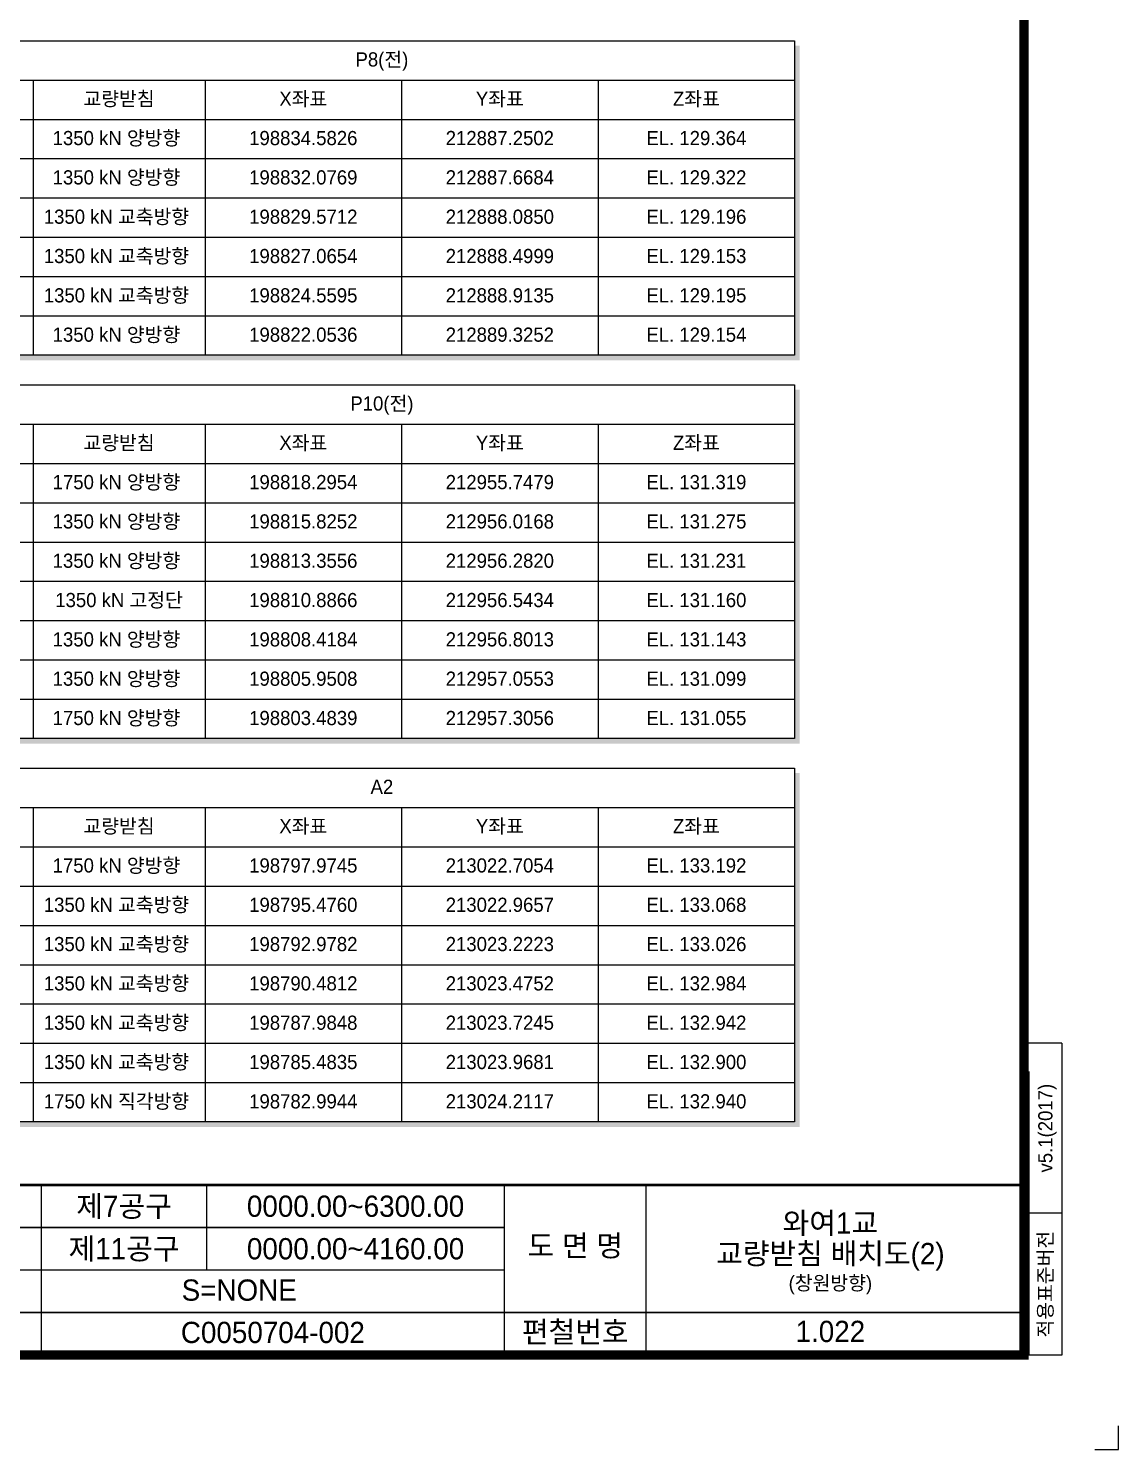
# Model space of a CAD drawing. Header units: feet. Extents: x 0 to 1682000, y 0 to 594000.
# Drawn here: x 1451259 to 1682000, y 0 to 300729 of the extents above; entities that cross this region are included whole.
import ezdxf
from ezdxf.enums import TextEntityAlignment as Align

# ---------------------------------------------------------------- set-up
doc = ezdxf.new("R2010")
doc.units = ezdxf.units.FT
doc.header["$LTSCALE"] = 150
doc.header["$MEASUREMENT"] = 0
for name, color, linetype in [('CS-TABL-LIN2', 1, 'CONTINUOUS'), ('CS-TEXT', 3, 'CONTINUOUS'), ('CX-BORD', 3, 'CONTINUOUS'), ('CX-BORD-LIN1', 4, 'CONTINUOUS'), ('CX-BORD-LIN2', 3, 'CONTINUOUS'), ('CX-BORD-TEX2', 7, 'CONTINUOUS'), ('CX-BORD-TEX3', 6, 'CONTINUOUS'), ('CX-MISC', 2, 'CONTINUOUS')]:
    doc.layers.add(name, color=color, linetype=linetype)
doc.styles.add('A_STANDARD', font='')
doc.styles.add('TB_TEXT', font='')
doc.styles.add('TB_WBTXT', font='')
doc.styles.add('TB_WMTXT', font='')
doc.styles.get('A_STANDARD').set_extended_font_data('Dotum')
doc.styles.get('TB_TEXT').set_extended_font_data('Dotum')
doc.styles.get('TB_WBTXT').set_extended_font_data('Dotum')
doc.styles.get('TB_WMTXT').set_extended_font_data('DotumChe')

# ---------------------------------------------------------------- blocks, each defined once
blk = doc.blocks.new('CXBLKA1-KHCA')
at = {"layer": 'CX-BORD-LIN1', "const_width": 2}
blk.add_lwpolyline([(796, 0), (0, 0), (0, 554), (796, 554)], close=True, dxfattribs=at)
at = {"layer": 'CX-BORD-LIN1'}
for points, const_width in [([(796, 36), (0, 36)], 0.6), ([(686, 0), (686, 36)], 0.3)]:
    blk.add_lwpolyline(points, dxfattribs=dict(at, const_width=const_width))
at = {"layer": 'CX-BORD-LIN2'}
for p, q in [((804, 66.03), (796, 66.03)), ((804, 66.03), (804, 0)), ((797, 60), (797, 0)), ((804, 30), (796, 30)), ((804, 0), (797, 0))]:
    blk.add_line(p, q, dxfattribs=at)
at = {"layer": 'CX-BORD-LIN2', "const_width": 0.3}
for points in [[(588, 0), (588, 36)], [(623, 18), (623, 36)], [(716, 0), (716, 36)], [(686, 27), (558, 27)], [(686, 18), (558, 18)], [(796, 9), (558, 9)]]:
    blk.add_lwpolyline(points, dxfattribs=at)
at = {"layer": 'CX-MISC'}
blk.add_lwpolyline([(811, -20), (816, -20), (816, -15)], dxfattribs=at)
at = {"layer": 'CX-BORD-LIN1', "style": 'TB_TEXT'}
for tag, height, p in [('TR_RNUM5', 3, (285.11, 32.64)), ('TR_RDAT5', 3.5, (317.5, 33)), ('TR_DGN5', 3.5, (451.12, 33)), ('TR_CHK5', 3.5, (491.12, 33)), ('TR_APP5', 3.5, (531.12, 33)), ('TR_RNUM4', 3, (285.11, 26.64)), ('TR_RDAT4', 3.5, (317.5, 27)), ('TR_DGN4', 3.5, (451.12, 27)), ('TR_CHK4', 3.5, (491.12, 27)), ('TR_APP4', 3.5, (531.12, 27)), ('TR_RNUM3', 3, (285.11, 20.64)), ('TR_RDAT3', 3.5, (317.5, 21)), ('TR_DGN3', 3.5, (451.12, 21)), ('TR_CHK3', 3.5, (491.12, 21)), ('TR_APP3', 3.5, (531.12, 21)), ('TR_RNUM2', 3, (285.11, 14.64)), ('TR_RDAT2', 3.5, (317.5, 15)), ('TR_DGN2', 3.5, (451.12, 15)), ('TR_CHK2', 3.5, (491.12, 15)), ('TR_APP2', 3.5, (531.12, 15)), ('TR_RNUM1', 3, (285.11, 8.64)), ('TR_RDAT1', 3.5, (317.5, 9)), ('TR_DGN1', 3.5, (451.12, 9)), ('TR_CHK1', 3.5, (491.12, 9)), ('TR_APP1', 3.5, (531.12, 9))]:
    blk.add_attdef(tag, text='', height=height, dxfattribs=at).set_placement(p, align=Align.MIDDLE_CENTER)
for tag, p in [('TR_RCON5', (342.3, 33)), ('TR_RCON4', (342.3, 27)), ('TR_RCON3', (342.3, 21)), ('TR_RCON2', (342.3, 15)), ('TR_RCON1', (342.3, 9))]:
    blk.add_attdef(tag, text='', height=3.5, dxfattribs=at).set_placement(p, align=Align.MIDDLE_LEFT)
at = {"layer": 'CX-BORD-LIN2', "style": 'TB_TEXT'}
blk.add_text('적용표준버전', height=3, rotation=90, dxfattribs=at).set_placement((800.5, 15), align=Align.MIDDLE_CENTER)
blk.add_attdef('TD_VERSION', text='', height=3, rotation=90, dxfattribs=at).set_placement((800.5, 48.01), align=Align.MIDDLE_CENTER)
at = {"layer": 'CX-BORD-TEX2', "style": 'TB_WMTXT'}
for tag, height, p in [('TB_CNAME', 5, (15.34, 531.83)), ('TB_CSCOP', 4, (16.63, 523.83))]:
    blk.add_attdef(tag, text='', height=height, dxfattribs=at).set_placement(p, align=Align.BOTTOM_LEFT)
at = {"layer": 'CX-BORD-TEX2', "style": 'TB_WBTXT'}
for tag, height, p in [('TB_MTITIL', 10, (398, 533.33)), ('TB_STITL', 7, (398, 518.33))]:
    blk.add_attdef(tag, text='', height=height, dxfattribs=at).set_placement(p, align=Align.MIDDLE_CENTER)
at = {"layer": 'CX-BORD-TEX3', "style": 'TB_TEXT'}
for s, p in [('도 면 명', (701, 23.19)), ('편철번호', (701, 5))]:
    blk.add_text(s, height=4.5, dxfattribs=at).set_placement(p, align=Align.MIDDLE)
for tag, height, p in [('TD_LNDST', 4.5, (215, 31.5)), ('TD_DSECT', 4.5, (605.5, 31.5)), ('TD_DDIST', 4.5, (654.5, 31.5)), ('TD_DNAME_TOP', 4.5, (755, 27.96)), ('TD_DCOMP', 4.5, (215, 22.59)), ('TD_CSECT', 4.5, (605.5, 22.5)), ('TD_CDIST', 4.5, (654.5, 22.5)), ('TD_DNAME_MAIN', 4.5, (755, 21.47)), ('TD_CCOMP', 4.5, (215, 13.59)), ('TD_HSCAL', 4.5, (620.88, 13.75)), ('TD_VSCAL', 4.5, (656.86, 13.75)), ('TD_DNAME_BOT', 3, (755, 15.25)), ('TD_CNAME', 5, (65, 7.6)), ('TD_FIELD', 4.5, (180, 5.13)), ('TD_CSTEP', 4.5, (250.74, 5.13)), ('TD_DWGCODE', 4.5, (637, 4.79)), ('TD_DWGNO', 4.5, (755, 5))]:
    blk.add_attdef(tag, text='', height=height, dxfattribs=at).set_placement(p, align=Align.MIDDLE_CENTER)

msp = doc.modelspace()

# ---------------------------------------------------------------- linework, layer by layer
at = {"layer": 'CS-TABL-LIN2'}
for p, q in [((914560, 289809), (1613440, 289809)), ((1452240, 289809), (1452240, 231569)), ((1488640, 289809), (1488640, 231569)), ((1530240, 289809), (1530240, 231569)), ((1571840, 289809), (1571840, 231569)), ((914560, 281489), (1613440, 281489)), ((914560, 273169), (1613440, 273169)), ((914560, 264849), (1613440, 264849)), ((914560, 256529), (1613440, 256529)), ((914560, 248209), (1613440, 248209)), ((914560, 239889), (1613440, 239889)), ((914560, 217009), (1613440, 217009)), ((1452240, 217009), (1452240, 150449)), ((1488640, 217009), (1488640, 150449)), ((1530240, 217009), (1530240, 150449)), ((1571840, 217009), (1571840, 150449)), ((914560, 208689), (1613440, 208689)), ((914560, 200369), (1613440, 200369)), ((914560, 192049), (1613440, 192049)), ((914560, 183729), (1613440, 183729)), ((914560, 175409), (1613440, 175409)), ((914560, 167089), (1613440, 167089)), ((914560, 158769), (1613440, 158769)), ((914560, 135889), (1613440, 135889)), ((1452240, 135889), (1452240, 69329)), ((1488640, 135889), (1488640, 69329)), ((1530240, 135889), (1530240, 69329)), ((1571840, 135889), (1571840, 69329)), ((914560, 127569), (1613440, 127569)), ((914560, 119249), (1613440, 119249)), ((914560, 110929), (1613440, 110929)), ((914560, 102609), (1613440, 102609)), ((914560, 94289), (1613440, 94289)), ((914560, 85969), (1613440, 85969)), ((914560, 77649), (1613440, 77649))]:
    msp.add_line(p, q, dxfattribs=at)
for points in [[(914560, 298129), (1613440, 298129), (1613440, 231569), (914560, 231569)], [(914560, 225329), (1613440, 225329), (1613440, 150449), (914560, 150449)], [(914560, 144209), (1613440, 144209), (1613440, 69329), (914560, 69329)]]:
    msp.add_lwpolyline(points, close=True, dxfattribs=at)
for points in [[(1613440, 297089), (1614480, 297089), (1613440, 231569), (1614480, 231569)], [(915600, 231569), (1614480, 231569), (915600, 230529), (1614480, 230529)], [(1613440, 224289), (1614480, 224289), (1613440, 150449), (1614480, 150449)], [(915600, 150449), (1614480, 150449), (915600, 149409), (1614480, 149409)], [(1613440, 143169), (1614480, 143169), (1613440, 69329), (1614480, 69329)], [(915600, 69329), (1614480, 69329), (915600, 68289), (1614480, 68289)]]:
    msp.add_solid(points, dxfattribs=at)

# ---------------------------------------------------------------- block references
at = {"layer": 'CX-BORD'}
ref = msp.add_blockref('CXBLKA1-KHCA', (866000, 20000), dxfattribs=dict(at, xscale=1000, yscale=1000, zscale=1000))
ref.add_attrib('TD_DSECT', '제7공구', dxfattribs={"layer": 'CX-BORD-TEX3', "height": 4500, "rotation": 0, "style": 'TB_TEXT'}).set_placement((1471500, 51500), align=Align.MIDDLE_CENTER)
ref.add_attrib('TD_DDIST', '0000.00~6300.00', dxfattribs={"layer": 'CX-BORD-TEX3', "height": 4500, "rotation": 0, "style": 'TB_TEXT'}).set_placement((1520500, 51500), align=Align.MIDDLE_CENTER)
ref.add_attrib('TD_CSECT', '제11공구', dxfattribs={"layer": 'CX-BORD-TEX3', "height": 4500, "rotation": 0, "style": 'TB_TEXT'}).set_placement((1471500, 42500), align=Align.MIDDLE_CENTER)
ref.add_attrib('TD_CDIST', '0000.00~4160.00', dxfattribs={"layer": 'CX-BORD-TEX3', "height": 4500, "rotation": 0, "style": 'TB_TEXT'}).set_placement((1520500, 42500), align=Align.MIDDLE_CENTER)
ref.add_attrib('TD_DNAME_MAIN', '교량받침 배치도(2)', dxfattribs={"layer": 'CX-BORD-TEX3', "height": 4500, "rotation": 0, "style": 'TB_TEXT'}).set_placement((1621000, 41473), align=Align.MIDDLE_CENTER)
ref.add_attrib('TD_DNAME_TOP', '와여1교', dxfattribs={"layer": 'CX-BORD-TEX3', "height": 4500, "rotation": 0, "style": 'TB_TEXT'}).set_placement((1621000, 47957), align=Align.MIDDLE_CENTER)
ref.add_attrib('TD_DNAME_BOT', '(창원방향)', dxfattribs={"layer": 'CX-BORD-TEX3', "height": 3000, "rotation": 0, "style": 'TB_TEXT'}).set_placement((1621000, 35249), align=Align.MIDDLE_CENTER)
ref.add_attrib('TD_HSCAL', '           S=NONE', dxfattribs={"layer": 'CX-BORD-TEX3', "height": 4500, "rotation": 0, "style": 'TB_TEXT'}).set_placement((1486884, 33748), align=Align.MIDDLE_CENTER)
ref.add_attrib('TD_DWGCODE', 'C0050704-002', dxfattribs={"layer": 'CX-BORD-TEX3', "height": 4500, "rotation": 0, "style": 'TB_TEXT'}).set_placement((1503000, 24791), align=Align.MIDDLE_CENTER)
ref.add_attrib('TD_DWGNO', '1.022', dxfattribs={"layer": 'CX-BORD-TEX3', "height": 4500, "rotation": 0, "style": 'TB_TEXT'}).set_placement((1621000, 25002), align=Align.MIDDLE_CENTER)
ref.add_attrib('TD_VERSION', 'v5.1(2017)', dxfattribs={"layer": 'CX-BORD-LIN2', "height": 3000, "rotation": 90, "style": 'TB_TEXT'}).set_placement((1666500, 68015), align=Align.MIDDLE_CENTER)

# ---------------------------------------------------------------- texts
at = {"layer": 'CS-TEXT', "color": 7, "style": 'A_STANDARD'}
for s, p in [('P8(전)', (1526080, 292669)), ('교량받침', (1470440, 284349)), ('X좌표', (1509440, 284349)), ('Y좌표', (1551040, 284349)), ('Z좌표', (1592640, 284349)), ('1350 kN 양방향 ', (1470440, 276029)), ('198834.5826', (1509440, 276029)), ('212887.2502', (1551040, 276029)), ('EL. 129.364', (1592640, 276029)), ('1350 kN 양방향 ', (1470440, 267709)), ('198832.0769', (1509440, 267709)), ('212887.6684', (1551040, 267709)), ('EL. 129.322', (1592640, 267709)), ('1350 kN 교축방향 ', (1470440, 259389)), ('198829.5712', (1509440, 259389)), ('212888.0850', (1551040, 259389)), ('EL. 129.196', (1592640, 259389)), ('1350 kN 교축방향 ', (1470440, 251069)), ('198827.0654', (1509440, 251069)), ('212888.4999', (1551040, 251069)), ('EL. 129.153', (1592640, 251069)), ('1350 kN 교축방향 ', (1470440, 242749)), ('198824.5595', (1509440, 242749)), ('212888.9135', (1551040, 242749)), ('EL. 129.195', (1592640, 242749)), ('1350 kN 양방향 ', (1470440, 234429)), ('198822.0536', (1509440, 234429)), ('212889.3252', (1551040, 234429)), ('EL. 129.154', (1592640, 234429)), ('P10(전)', (1526080, 219869)), ('교량받침', (1470440, 211549)), ('X좌표', (1509440, 211549)), ('Y좌표', (1551040, 211549)), ('Z좌표', (1592640, 211549)), ('1750 kN 양방향 ', (1470440, 203229)), ('198818.2954', (1509440, 203229)), ('212955.7479', (1551040, 203229)), ('EL. 131.319', (1592640, 203229)), ('1350 kN 양방향 ', (1470440, 194909)), ('198815.8252', (1509440, 194909)), ('212956.0168', (1551040, 194909)), ('EL. 131.275', (1592640, 194909)), ('1350 kN 양방향 ', (1470440, 186589)), ('198813.3556', (1509440, 186589)), ('212956.2820', (1551040, 186589)), ('EL. 131.231', (1592640, 186589)), ('1350 kN 고정단', (1470440, 178269)), ('198810.8866', (1509440, 178269)), ('212956.5434', (1551040, 178269)), ('EL. 131.160', (1592640, 178269)), ('1350 kN 양방향 ', (1470440, 169949)), ('198808.4184', (1509440, 169949)), ('212956.8013', (1551040, 169949)), ('EL. 131.143', (1592640, 169949)), ('1350 kN 양방향 ', (1470440, 161629)), ('198805.9508', (1509440, 161629)), ('212957.0553', (1551040, 161629)), ('EL. 131.099', (1592640, 161629)), ('1750 kN 양방향 ', (1470440, 153309)), ('198803.4839', (1509440, 153309)), ('212957.3056', (1551040, 153309)), ('EL. 131.055', (1592640, 153309)), ('A2', (1526080, 138749)), ('교량받침', (1470440, 130429)), ('X좌표', (1509440, 130429)), ('Y좌표', (1551040, 130429)), ('Z좌표', (1592640, 130429)), ('1750 kN 양방향 ', (1470440, 122109)), ('198797.9745', (1509440, 122109)), ('213022.7054', (1551040, 122109)), ('EL. 133.192', (1592640, 122109)), ('1350 kN 교축방향 ', (1470440, 113789)), ('198795.4760', (1509440, 113789)), ('213022.9657', (1551040, 113789)), ('EL. 133.068', (1592640, 113789)), ('1350 kN 교축방향 ', (1470440, 105469)), ('198792.9782', (1509440, 105469)), ('213023.2223', (1551040, 105469)), ('EL. 133.026', (1592640, 105469)), ('1350 kN 교축방향 ', (1470440, 97149)), ('198790.4812', (1509440, 97149)), ('213023.4752', (1551040, 97149)), ('EL. 132.984', (1592640, 97149)), ('1350 kN 교축방향 ', (1470440, 88829)), ('198787.9848', (1509440, 88829)), ('213023.7245', (1551040, 88829)), ('EL. 132.942', (1592640, 88829)), ('1350 kN 교축방향 ', (1470440, 80509)), ('198785.4835', (1509440, 80509)), ('213023.9681', (1551040, 80509)), ('EL. 132.900', (1592640, 80509)), ('1750 kN 직각방향 ', (1470440, 72189)), ('198782.9944', (1509440, 72189)), ('213024.2117', (1551040, 72189)), ('EL. 132.940', (1592640, 72189))]:
    msp.add_text(s, height=3000, dxfattribs=at).set_placement(p, align=Align.CENTER)

doc.saveas('drawing.dxf')
